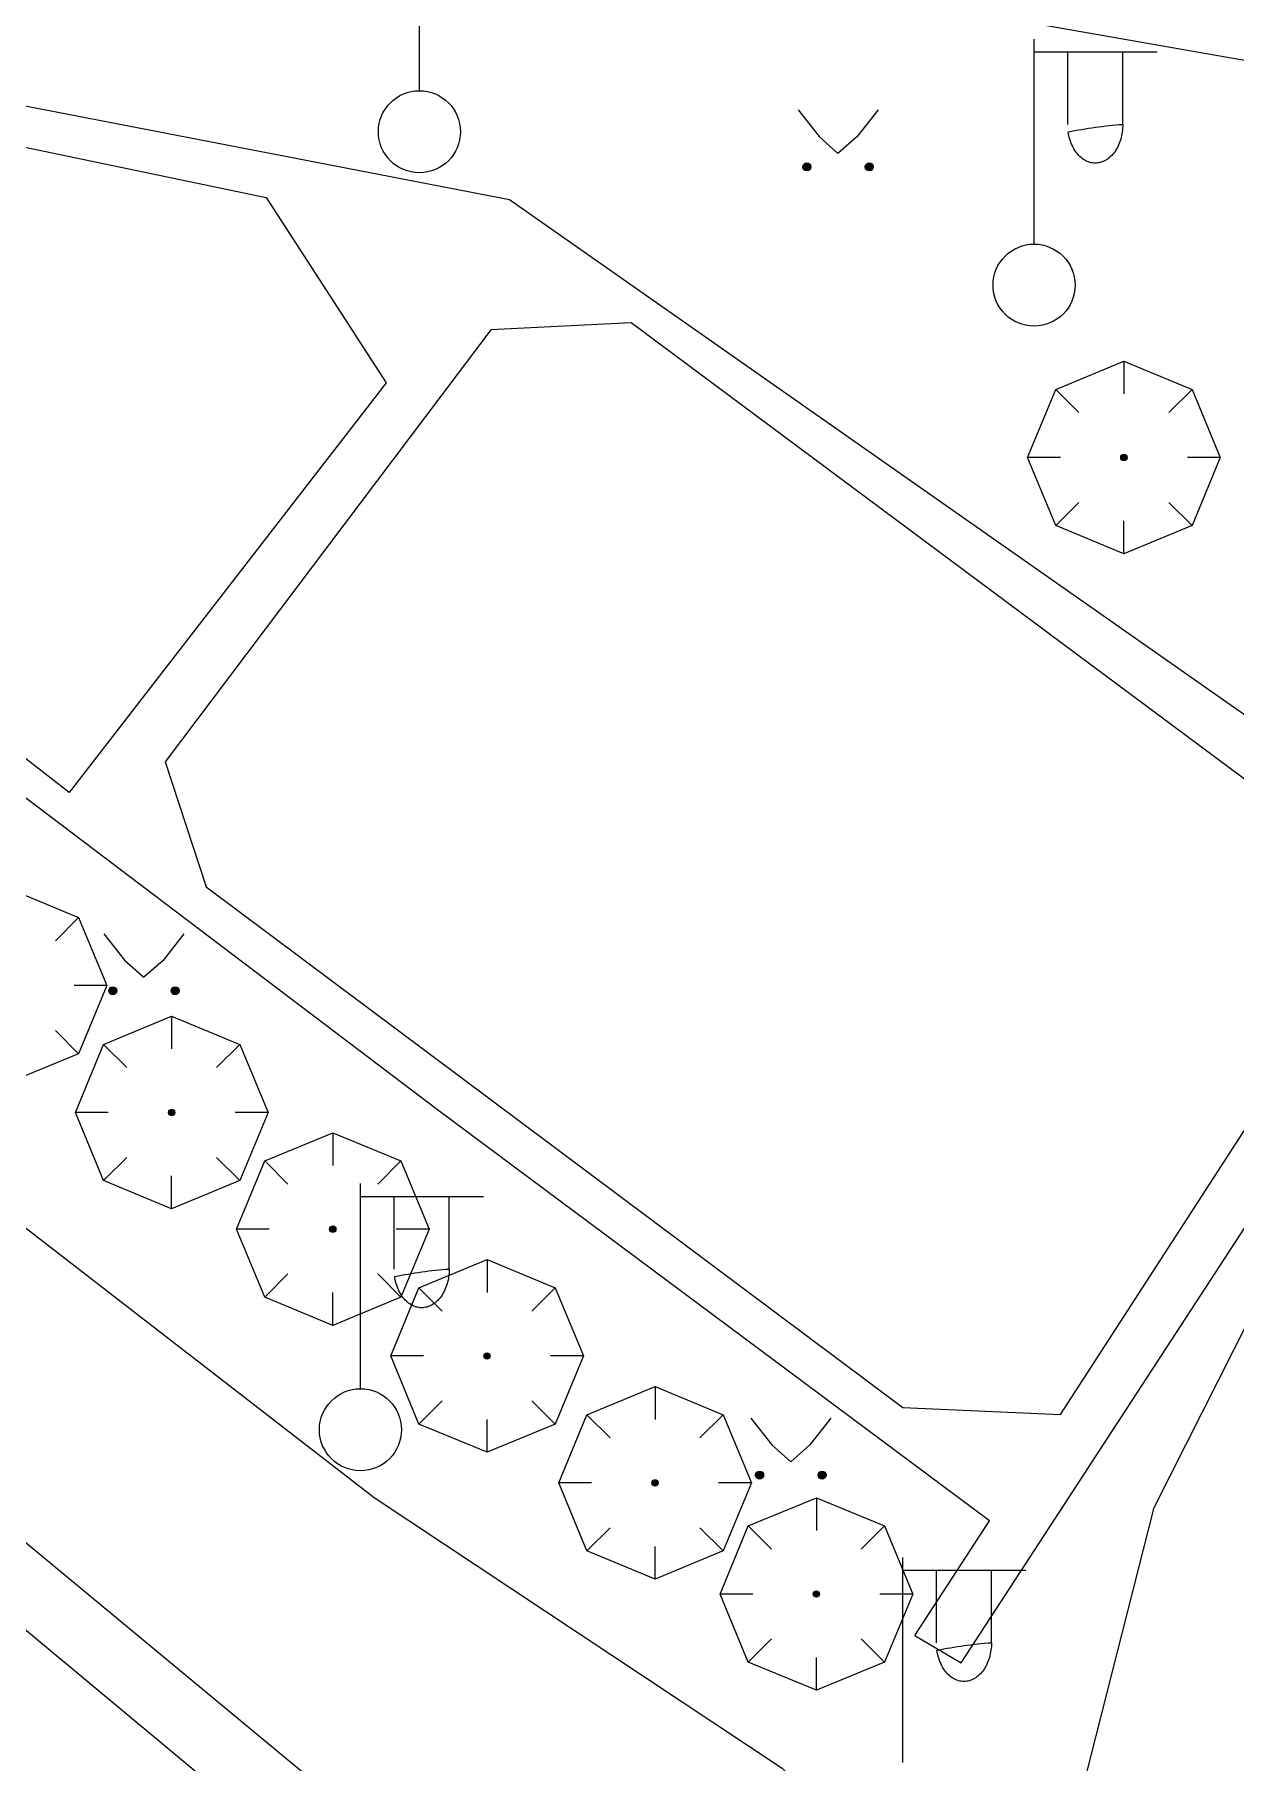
# Model space of a CAD drawing. Extents: x 1000 to 4000, y -5000 to -1000.
# Drawn here: x 1536.83 to 1566.11, y -4668.04 to -4625.92 of the extents above; entities that cross this region are included whole.
import ezdxf

# ---------------------------------------------------------------- set-up
doc = ezdxf.new("R2010")
doc.units = 0
doc.header["$MEASUREMENT"] = 0
for name, color, linetype in [('СЛОЙ_11', 7, 'CONTINUOUS'), ('СЛОЙ_24', 7, 'CONTINUOUS'), ('СЛОЙ_3', 7, 'CONTINUOUS'), ('СЛОЙ_37', 7, 'CONTINUOUS'), ('СЛОЙ_41', 7, 'CONTINUOUS'), ('СЛОЙ_7', 7, 'CONTINUOUS')]:
    doc.layers.add(name, color=color, linetype=linetype)

msp = doc.modelspace()

# ---------------------------------------------------------------- linework, layer by layer
at = {"layer": 'СЛОЙ_11', "color": 253, "linetype": 'Continuous', "lineweight": 0}
msp.add_lwpolyline([(1524.836, -4619.265), (1569.577, -4627.112)], dxfattribs=at)
at = {"layer": 'СЛОЙ_24', "color": 253, "linetype": 'Continuous', "lineweight": 0}
for p, q in [((1542.48, -4629.891), (1545.405, -4634.405)), ((1545.405, -4634.405), (1537.675, -4644.396)), ((1541.018, -4646.695), (1557.995, -4659.387)), ((1561.839, -4659.555), (1568.448, -4649.342)), ((1557.995, -4659.387), (1561.839, -4659.555))]:
    msp.add_line(p, q, dxfattribs=at)
for points in [[(1518.71, -4626.167), (1525.307, -4630.142), (1528.065, -4626.003), (1548.414, -4629.933), (1573.529, -4647.541)], [(1558.289, -4664.944), (1560.113, -4662.149), (1546.659, -4652.129), (1537.216, -4644.981), (1522.8, -4634.071), (1524.764, -4631.103), (1518.14, -4626.809)], [(1527.522, -4629.347), (1530.865, -4627.466), (1542.48, -4629.891)], [(1537.675, -4644.396), (1526.017, -4635.325), (1525.391, -4632.399), (1527.522, -4629.347)], [(1547.954, -4633.11), (1540.015, -4643.644), (1541.018, -4646.695)], [(1568.448, -4649.342), (1567.313, -4644.799), (1551.38, -4632.942), (1547.954, -4633.11)], [(1510.599, -4638.321), (1510.808, -4640.119), (1511.393, -4642.209), (1512.73, -4644.341), (1513.65, -4645.678), (1515.445, -4647.392), (1536.586, -4664.78), (1555.618, -4680.624), (1556.788, -4681.418), (1558.542, -4682.045), (1560.548, -4682.171), (1562.626, -4681.449), (1564.81, -4680.039)], [(1510.599, -4638.321), (1513.483, -4643.087), (1515.445, -4645.134), (1552.777, -4676.068), (1558.208, -4680.039), (1560.005, -4680.457), (1562.261, -4680.624), (1564.81, -4680.039)], [(1558.289, -4664.944), (1559.417, -4665.613), (1570.865, -4648.056), (1572.446, -4649.067)]]:
    msp.add_lwpolyline(points, dxfattribs=at)
at = {"layer": 'СЛОЙ_3', "color": 253, "linetype": 'Continuous', "lineweight": 0}
for p, q in [((1546.214, -4627.284), (1546.214, -4622.284)), ((1561.197, -4631.024), (1561.197, -4626.024)), ((1561.197, -4629.024), (1561.197, -4626.024)), ((1561.197, -4626.338), (1564.197, -4626.338)), ((1562.018, -4628.106), (1562.018, -4626.338)), ((1563.36, -4628.106), (1563.36, -4626.338)), ((1544.778, -4658.929), (1544.778, -4653.929)), ((1544.778, -4656.929), (1544.778, -4653.929)), ((1544.778, -4654.243), (1547.778, -4654.243)), ((1545.599, -4656.011), (1545.599, -4654.243)), ((1546.941, -4656.011), (1546.941, -4654.243)), ((1557.997, -4668.039), (1557.997, -4663.039)), ((1557.997, -4666.039), (1557.997, -4663.039)), ((1557.997, -4663.353), (1560.997, -4663.353)), ((1558.818, -4665.121), (1558.818, -4663.353)), ((1560.16, -4665.121), (1560.16, -4663.353))]:
    msp.add_line(p, q, dxfattribs=at)
for points in [[(1563.36, -4628.106, -0.035191), (1563.347, -4628.29, -0.036545), (1563.309, -4628.467, -0.03934), (1563.247, -4628.63, -0.0437), (1563.164, -4628.773, -0.049642), (1563.062, -4628.89, -0.056748), (1562.946, -4628.977, -0.0637), (1562.82, -4629.031, -0.068204), (1562.689, -4629.049, -0.068204), (1562.558, -4629.031, -0.0637), (1562.432, -4628.977, -0.056748), (1562.316, -4628.89, -0.049642), (1562.214, -4628.773, -0.0437), (1562.131, -4628.63, -0.03934), (1562.069, -4628.467, -0.036545), (1562.031, -4628.29, -0.035191)], [(1546.941, -4656.011, -0.035191), (1546.928, -4656.195, -0.036545), (1546.89, -4656.372, -0.03934), (1546.828, -4656.535, -0.0437), (1546.745, -4656.678, -0.049642), (1546.643, -4656.795, -0.056748), (1546.527, -4656.882, -0.0637), (1546.401, -4656.936, -0.068204), (1546.27, -4656.954, -0.068204), (1546.139, -4656.936, -0.0637), (1546.013, -4656.882, -0.056748), (1545.897, -4656.795, -0.049642), (1545.795, -4656.678, -0.0437), (1545.712, -4656.535, -0.03934), (1545.65, -4656.372, -0.036545), (1545.612, -4656.195, -0.035191)], [(1560.16, -4665.121, -0.035191), (1560.147, -4665.305, -0.036545), (1560.109, -4665.482, -0.03934), (1560.047, -4665.645, -0.0437), (1559.964, -4665.788, -0.049642), (1559.862, -4665.905, -0.056748), (1559.746, -4665.992, -0.0637), (1559.62, -4666.046, -0.068204), (1559.489, -4666.064, -0.068204), (1559.358, -4666.046, -0.0637), (1559.232, -4665.992, -0.056748), (1559.116, -4665.905, -0.049642), (1559.014, -4665.788, -0.0437), (1558.931, -4665.645, -0.03934), (1558.869, -4665.482, -0.036545), (1558.831, -4665.305, -0.035191)]]:
    msp.add_lwpolyline(points, format="xyb", close=True, dxfattribs=at)
for centre in [(1546.214, -4628.284), (1561.197, -4632.024), (1544.778, -4659.929)]:
    msp.add_circle(centre, 1, dxfattribs=at)
at = {"layer": 'СЛОЙ_37', "color": 253, "linetype": 'Continuous', "lineweight": 0}
msp.add_lwpolyline([(1518.14, -4626.809), (1516.617, -4631.938), (1515.196, -4635.533), (1515.071, -4637.331), (1515.405, -4638.417), (1517.494, -4640.215), (1545.113, -4661.576), (1555.057, -4668.18), (1556.687, -4669.894), (1559.194, -4670.27), (1560.824, -4670.646), (1561.576, -4670.396), (1562.328, -4668.891), (1564.125, -4661.826), (1568.01, -4654.135), (1572.446, -4649.067)], dxfattribs=at)
at = {"layer": 'СЛОЙ_41', "color": 253, "linetype": 'Continuous', "lineweight": 0}
for p, q in [((1555.446, -4627.753), (1555.956, -4628.403)), ((1557.396, -4627.753), (1556.886, -4628.403)), ((1555.956, -4628.403), (1556.416, -4628.813)), ((1556.886, -4628.403), (1556.416, -4628.813)), ((1538.525, -4647.837), (1539.035, -4648.487)), ((1540.475, -4647.837), (1539.965, -4648.487)), ((1539.035, -4648.487), (1539.495, -4648.897)), ((1539.965, -4648.487), (1539.495, -4648.897)), ((1554.295, -4659.647), (1554.805, -4660.297)), ((1556.245, -4659.647), (1555.735, -4660.297)), ((1554.805, -4660.297), (1555.265, -4660.707)), ((1555.735, -4660.297), (1555.265, -4660.707))]:
    msp.add_line(p, q, dxfattribs=at)
for centre in [(1555.66, -4629.141), (1557.181, -4629.141), (1538.739, -4649.225), (1540.26, -4649.225), (1554.509, -4661.035), (1556.03, -4661.035)]:
    msp.add_circle(centre, 0.0976, dxfattribs=at)
for points in [[(1555.564, -4629.16), (1555.562, -4629.141), (1555.564, -4629.122)], [(1555.569, -4629.178), (1555.564, -4629.122), (1555.569, -4629.104)], [(1555.564, -4629.16), (1555.564, -4629.122), (1555.569, -4629.178)], [(1555.578, -4629.195), (1555.569, -4629.104), (1555.578, -4629.087)], [(1555.569, -4629.178), (1555.569, -4629.104), (1555.578, -4629.195)], [(1555.591, -4629.21), (1555.578, -4629.087), (1555.591, -4629.072)], [(1555.578, -4629.195), (1555.578, -4629.087), (1555.591, -4629.21)], [(1555.605, -4629.222), (1555.591, -4629.072), (1555.605, -4629.06)], [(1555.591, -4629.21), (1555.591, -4629.072), (1555.605, -4629.222)], [(1555.622, -4629.231), (1555.605, -4629.06), (1555.622, -4629.051)], [(1555.605, -4629.222), (1555.605, -4629.06), (1555.622, -4629.231)], [(1555.641, -4629.237), (1555.622, -4629.051), (1555.641, -4629.045)], [(1555.622, -4629.231), (1555.622, -4629.051), (1555.641, -4629.237)], [(1555.66, -4629.239), (1555.641, -4629.045), (1555.66, -4629.043)], [(1555.641, -4629.237), (1555.641, -4629.045), (1555.66, -4629.239)], [(1557.085, -4629.16), (1557.083, -4629.141), (1557.085, -4629.122)], [(1557.09, -4629.178), (1557.085, -4629.122), (1557.09, -4629.104)], [(1557.085, -4629.16), (1557.085, -4629.122), (1557.09, -4629.178)], [(1557.099, -4629.195), (1557.09, -4629.104), (1557.099, -4629.087)], [(1557.09, -4629.178), (1557.09, -4629.104), (1557.099, -4629.195)], [(1557.112, -4629.21), (1557.099, -4629.087), (1557.112, -4629.072)], [(1557.099, -4629.195), (1557.099, -4629.087), (1557.112, -4629.21)], [(1557.126, -4629.222), (1557.112, -4629.072), (1557.126, -4629.06)], [(1557.112, -4629.21), (1557.112, -4629.072), (1557.126, -4629.222)], [(1557.143, -4629.231), (1557.126, -4629.06), (1557.143, -4629.051)], [(1557.126, -4629.222), (1557.126, -4629.06), (1557.143, -4629.231)], [(1557.162, -4629.237), (1557.143, -4629.051), (1557.162, -4629.045)], [(1557.143, -4629.231), (1557.143, -4629.051), (1557.162, -4629.237)], [(1557.181, -4629.239), (1557.162, -4629.045), (1557.181, -4629.043)], [(1557.162, -4629.237), (1557.162, -4629.045), (1557.181, -4629.239)], [(1538.648, -4649.262), (1538.643, -4649.206), (1538.648, -4649.188)], [(1538.657, -4649.279), (1538.648, -4649.188), (1538.657, -4649.171)], [(1538.648, -4649.262), (1538.648, -4649.188), (1538.657, -4649.279)], [(1538.67, -4649.294), (1538.657, -4649.171), (1538.67, -4649.156)], [(1538.657, -4649.279), (1538.657, -4649.171), (1538.67, -4649.294)], [(1538.684, -4649.306), (1538.67, -4649.156), (1538.684, -4649.144)], [(1538.67, -4649.294), (1538.67, -4649.156), (1538.684, -4649.306)], [(1538.701, -4649.315), (1538.684, -4649.144), (1538.701, -4649.135)], [(1538.684, -4649.306), (1538.684, -4649.144), (1538.701, -4649.315)], [(1538.72, -4649.321), (1538.701, -4649.135), (1538.72, -4649.129)], [(1538.701, -4649.315), (1538.701, -4649.135), (1538.72, -4649.321)], [(1538.739, -4649.323), (1538.72, -4649.129), (1538.739, -4649.127)], [(1538.72, -4649.321), (1538.72, -4649.129), (1538.739, -4649.323)], [(1540.169, -4649.262), (1540.164, -4649.206), (1540.169, -4649.188)], [(1540.178, -4649.279), (1540.169, -4649.188), (1540.178, -4649.171)], [(1540.169, -4649.262), (1540.169, -4649.188), (1540.178, -4649.279)], [(1540.191, -4649.294), (1540.178, -4649.171), (1540.191, -4649.156)], [(1540.178, -4649.279), (1540.178, -4649.171), (1540.191, -4649.294)], [(1540.205, -4649.306), (1540.191, -4649.156), (1540.205, -4649.144)], [(1540.191, -4649.294), (1540.191, -4649.156), (1540.205, -4649.306)], [(1540.222, -4649.315), (1540.205, -4649.144), (1540.222, -4649.135)], [(1540.205, -4649.306), (1540.205, -4649.144), (1540.222, -4649.315)], [(1540.241, -4649.321), (1540.222, -4649.135), (1540.241, -4649.129)], [(1540.222, -4649.315), (1540.222, -4649.135), (1540.241, -4649.321)], [(1540.26, -4649.323), (1540.241, -4649.129), (1540.26, -4649.127)], [(1540.241, -4649.321), (1540.241, -4649.129), (1540.26, -4649.323)], [(1538.643, -4649.244), (1538.641, -4649.225), (1538.643, -4649.206)], [(1538.643, -4649.244), (1538.643, -4649.206), (1538.648, -4649.262)], [(1540.164, -4649.244), (1540.162, -4649.225), (1540.164, -4649.206)], [(1540.164, -4649.244), (1540.164, -4649.206), (1540.169, -4649.262)], [(1554.427, -4661.089), (1554.418, -4660.998), (1554.427, -4660.981)], [(1554.44, -4661.104), (1554.427, -4660.981), (1554.44, -4660.966)], [(1554.427, -4661.089), (1554.427, -4660.981), (1554.44, -4661.104)], [(1554.454, -4661.116), (1554.44, -4660.966), (1554.454, -4660.954)], [(1554.44, -4661.104), (1554.44, -4660.966), (1554.454, -4661.116)], [(1554.471, -4661.125), (1554.454, -4660.954), (1554.471, -4660.945)], [(1554.454, -4661.116), (1554.454, -4660.954), (1554.471, -4661.125)], [(1554.49, -4661.131), (1554.471, -4660.945), (1554.49, -4660.939)], [(1554.471, -4661.125), (1554.471, -4660.945), (1554.49, -4661.131)], [(1554.509, -4661.133), (1554.49, -4660.939), (1554.509, -4660.937)], [(1554.49, -4661.131), (1554.49, -4660.939), (1554.509, -4661.133)], [(1555.948, -4661.089), (1555.939, -4660.998), (1555.948, -4660.981)], [(1555.961, -4661.104), (1555.948, -4660.981), (1555.961, -4660.966)], [(1555.948, -4661.089), (1555.948, -4660.981), (1555.961, -4661.104)], [(1555.975, -4661.116), (1555.961, -4660.966), (1555.975, -4660.954)], [(1555.961, -4661.104), (1555.961, -4660.966), (1555.975, -4661.116)], [(1555.992, -4661.125), (1555.975, -4660.954), (1555.992, -4660.945)], [(1555.975, -4661.116), (1555.975, -4660.954), (1555.992, -4661.125)], [(1556.011, -4661.131), (1555.992, -4660.945), (1556.011, -4660.939)], [(1555.992, -4661.125), (1555.992, -4660.945), (1556.011, -4661.131)], [(1556.03, -4661.133), (1556.011, -4660.939), (1556.03, -4660.937)], [(1556.011, -4661.131), (1556.011, -4660.939), (1556.03, -4661.133)], [(1554.413, -4661.054), (1554.411, -4661.035), (1554.413, -4661.016)], [(1554.418, -4661.072), (1554.413, -4661.016), (1554.418, -4660.998)], [(1554.413, -4661.054), (1554.413, -4661.016), (1554.418, -4661.072)], [(1554.418, -4661.072), (1554.418, -4660.998), (1554.427, -4661.089)], [(1555.934, -4661.054), (1555.932, -4661.035), (1555.934, -4661.016)], [(1555.939, -4661.072), (1555.934, -4661.016), (1555.939, -4660.998)], [(1555.934, -4661.054), (1555.934, -4661.016), (1555.939, -4661.072)], [(1555.939, -4661.072), (1555.939, -4660.998), (1555.948, -4661.089)]]:
    msp.add_solid(points, dxfattribs=at)
at = {"layer": 'СЛОЙ_41', "color": 253, "linetype": 'Continuous', "lineweight": 0, "extrusion": (0, 0, -1)}
for points in [[(-1555.66, -4629.239), (-1555.66, -4629.043), (-1555.679, -4629.237)], [(-1555.679, -4629.237), (-1555.66, -4629.043), (-1555.679, -4629.045)], [(-1555.679, -4629.237), (-1555.679, -4629.045), (-1555.697, -4629.231)], [(-1555.697, -4629.231), (-1555.679, -4629.045), (-1555.697, -4629.051)], [(-1555.697, -4629.231), (-1555.697, -4629.051), (-1555.714, -4629.222)], [(-1555.714, -4629.222), (-1555.697, -4629.051), (-1555.714, -4629.06)], [(-1555.714, -4629.222), (-1555.714, -4629.06), (-1555.729, -4629.21)], [(-1555.729, -4629.21), (-1555.714, -4629.06), (-1555.729, -4629.072)], [(-1555.729, -4629.21), (-1555.729, -4629.072), (-1555.741, -4629.195)], [(-1555.741, -4629.195), (-1555.729, -4629.072), (-1555.741, -4629.087)], [(-1555.741, -4629.195), (-1555.741, -4629.087), (-1555.75, -4629.178)], [(-1555.75, -4629.178), (-1555.741, -4629.087), (-1555.75, -4629.104)], [(-1555.75, -4629.178), (-1555.75, -4629.104), (-1555.755, -4629.16)], [(-1555.755, -4629.16), (-1555.75, -4629.104), (-1555.755, -4629.122)], [(-1555.755, -4629.16), (-1555.755, -4629.122), (-1555.757, -4629.141)], [(-1557.181, -4629.239), (-1557.181, -4629.043), (-1557.2, -4629.237)], [(-1557.2, -4629.237), (-1557.181, -4629.043), (-1557.2, -4629.045)], [(-1557.2, -4629.237), (-1557.2, -4629.045), (-1557.218, -4629.231)], [(-1557.218, -4629.231), (-1557.2, -4629.045), (-1557.218, -4629.051)], [(-1557.218, -4629.231), (-1557.218, -4629.051), (-1557.235, -4629.222)], [(-1557.235, -4629.222), (-1557.218, -4629.051), (-1557.235, -4629.06)], [(-1557.235, -4629.222), (-1557.235, -4629.06), (-1557.25, -4629.21)], [(-1557.25, -4629.21), (-1557.235, -4629.06), (-1557.25, -4629.072)], [(-1557.25, -4629.21), (-1557.25, -4629.072), (-1557.262, -4629.195)], [(-1557.262, -4629.195), (-1557.25, -4629.072), (-1557.262, -4629.087)], [(-1557.262, -4629.195), (-1557.262, -4629.087), (-1557.271, -4629.178)], [(-1557.271, -4629.178), (-1557.262, -4629.087), (-1557.271, -4629.104)], [(-1557.271, -4629.178), (-1557.271, -4629.104), (-1557.276, -4629.16)], [(-1557.276, -4629.16), (-1557.271, -4629.104), (-1557.276, -4629.122)], [(-1557.276, -4629.16), (-1557.276, -4629.122), (-1557.278, -4629.141)], [(-1538.739, -4649.323), (-1538.739, -4649.127), (-1538.758, -4649.321)], [(-1538.758, -4649.321), (-1538.739, -4649.127), (-1538.758, -4649.129)], [(-1538.758, -4649.321), (-1538.758, -4649.129), (-1538.776, -4649.315)], [(-1538.776, -4649.315), (-1538.758, -4649.129), (-1538.776, -4649.135)], [(-1538.776, -4649.315), (-1538.776, -4649.135), (-1538.793, -4649.306)], [(-1538.793, -4649.306), (-1538.776, -4649.135), (-1538.793, -4649.144)], [(-1538.793, -4649.306), (-1538.793, -4649.144), (-1538.808, -4649.294)], [(-1538.808, -4649.294), (-1538.793, -4649.144), (-1538.808, -4649.156)], [(-1538.808, -4649.294), (-1538.808, -4649.156), (-1538.82, -4649.279)], [(-1538.82, -4649.279), (-1538.808, -4649.156), (-1538.82, -4649.171)], [(-1538.82, -4649.279), (-1538.82, -4649.171), (-1538.829, -4649.262)], [(-1538.829, -4649.262), (-1538.82, -4649.171), (-1538.829, -4649.188)], [(-1538.829, -4649.262), (-1538.829, -4649.188), (-1538.834, -4649.244)], [(-1538.834, -4649.244), (-1538.829, -4649.188), (-1538.834, -4649.206)], [(-1540.26, -4649.323), (-1540.26, -4649.127), (-1540.279, -4649.321)], [(-1540.279, -4649.321), (-1540.26, -4649.127), (-1540.279, -4649.129)], [(-1540.279, -4649.321), (-1540.279, -4649.129), (-1540.297, -4649.315)], [(-1540.297, -4649.315), (-1540.279, -4649.129), (-1540.297, -4649.135)], [(-1540.297, -4649.315), (-1540.297, -4649.135), (-1540.314, -4649.306)], [(-1540.314, -4649.306), (-1540.297, -4649.135), (-1540.314, -4649.144)], [(-1540.314, -4649.306), (-1540.314, -4649.144), (-1540.329, -4649.294)], [(-1540.329, -4649.294), (-1540.314, -4649.144), (-1540.329, -4649.156)], [(-1540.329, -4649.294), (-1540.329, -4649.156), (-1540.341, -4649.279)], [(-1540.341, -4649.279), (-1540.329, -4649.156), (-1540.341, -4649.171)], [(-1540.341, -4649.279), (-1540.341, -4649.171), (-1540.35, -4649.262)], [(-1540.35, -4649.262), (-1540.341, -4649.171), (-1540.35, -4649.188)], [(-1540.35, -4649.262), (-1540.35, -4649.188), (-1540.355, -4649.244)], [(-1540.355, -4649.244), (-1540.35, -4649.188), (-1540.355, -4649.206)], [(-1538.834, -4649.244), (-1538.834, -4649.206), (-1538.836, -4649.225)], [(-1540.355, -4649.244), (-1540.355, -4649.206), (-1540.357, -4649.225)], [(-1554.509, -4661.133), (-1554.509, -4660.937), (-1554.528, -4661.131)], [(-1554.528, -4661.131), (-1554.509, -4660.937), (-1554.528, -4660.939)], [(-1554.528, -4661.131), (-1554.528, -4660.939), (-1554.546, -4661.125)], [(-1554.546, -4661.125), (-1554.528, -4660.939), (-1554.546, -4660.945)], [(-1554.546, -4661.125), (-1554.546, -4660.945), (-1554.563, -4661.116)], [(-1554.563, -4661.116), (-1554.546, -4660.945), (-1554.563, -4660.954)], [(-1554.563, -4661.116), (-1554.563, -4660.954), (-1554.578, -4661.104)], [(-1554.578, -4661.104), (-1554.563, -4660.954), (-1554.578, -4660.966)], [(-1554.578, -4661.104), (-1554.578, -4660.966), (-1554.59, -4661.089)], [(-1554.59, -4661.089), (-1554.578, -4660.966), (-1554.59, -4660.981)], [(-1554.59, -4661.089), (-1554.59, -4660.981), (-1554.599, -4661.072)], [(-1554.599, -4661.072), (-1554.59, -4660.981), (-1554.599, -4660.998)], [(-1556.03, -4661.133), (-1556.03, -4660.937), (-1556.049, -4661.131)], [(-1556.049, -4661.131), (-1556.03, -4660.937), (-1556.049, -4660.939)], [(-1556.049, -4661.131), (-1556.049, -4660.939), (-1556.067, -4661.125)], [(-1556.067, -4661.125), (-1556.049, -4660.939), (-1556.067, -4660.945)], [(-1556.067, -4661.125), (-1556.067, -4660.945), (-1556.084, -4661.116)], [(-1556.084, -4661.116), (-1556.067, -4660.945), (-1556.084, -4660.954)], [(-1556.084, -4661.116), (-1556.084, -4660.954), (-1556.099, -4661.104)], [(-1556.099, -4661.104), (-1556.084, -4660.954), (-1556.099, -4660.966)], [(-1556.099, -4661.104), (-1556.099, -4660.966), (-1556.111, -4661.089)], [(-1556.111, -4661.089), (-1556.099, -4660.966), (-1556.111, -4660.981)], [(-1556.111, -4661.089), (-1556.111, -4660.981), (-1556.12, -4661.072)], [(-1556.12, -4661.072), (-1556.111, -4660.981), (-1556.12, -4660.998)], [(-1554.599, -4661.072), (-1554.599, -4660.998), (-1554.604, -4661.054)], [(-1554.604, -4661.054), (-1554.599, -4660.998), (-1554.604, -4661.016)], [(-1554.604, -4661.054), (-1554.604, -4661.016), (-1554.606, -4661.035)], [(-1556.12, -4661.072), (-1556.12, -4660.998), (-1556.125, -4661.054)], [(-1556.125, -4661.054), (-1556.12, -4660.998), (-1556.125, -4661.016)], [(-1556.125, -4661.054), (-1556.125, -4661.016), (-1556.127, -4661.035)]]:
    msp.add_solid(points, dxfattribs=at)
at = {"layer": 'СЛОЙ_7', "color": 253, "linetype": 'Continuous', "lineweight": 0}
for p, q in [((1561.727, -4634.565), (1563.387, -4633.877)), ((1563.387, -4633.877), (1565.048, -4634.565)), ((1563.387, -4633.877), (1563.387, -4634.677)), ((1561.04, -4636.226), (1561.727, -4634.565)), ((1562.293, -4635.131), (1561.727, -4634.565)), ((1565.048, -4634.565), (1564.483, -4635.131)), ((1565.048, -4634.565), (1565.736, -4636.226)), ((1561.727, -4637.886), (1561.04, -4636.226)), ((1561.84, -4636.226), (1561.04, -4636.226)), ((1565.736, -4636.226), (1564.936, -4636.226)), ((1565.736, -4636.226), (1565.048, -4637.886)), ((1561.727, -4637.886), (1562.293, -4637.32)), ((1565.048, -4637.886), (1564.483, -4637.32)), ((1563.387, -4638.573), (1563.387, -4637.773)), ((1563.387, -4638.573), (1561.727, -4637.886)), ((1565.048, -4637.886), (1563.387, -4638.573)), ((1536.248, -4646.752), (1537.909, -4647.44)), ((1537.909, -4647.44), (1537.343, -4648.006)), ((1537.909, -4647.44), (1538.597, -4649.101)), ((1538.597, -4649.101), (1537.797, -4649.101)), ((1538.597, -4649.101), (1537.909, -4650.761)), ((1538.516, -4650.533), (1540.176, -4649.845)), ((1540.176, -4649.845), (1541.837, -4650.533)), ((1540.176, -4649.845), (1540.176, -4650.645)), ((1537.909, -4650.761), (1537.343, -4650.195)), ((1537.909, -4650.761), (1536.248, -4651.448)), ((1537.829, -4652.194), (1538.516, -4650.533)), ((1539.082, -4651.099), (1538.516, -4650.533)), ((1541.837, -4650.533), (1541.271, -4651.099)), ((1541.837, -4650.533), (1542.525, -4652.194)), ((1538.516, -4653.854), (1537.829, -4652.194)), ((1538.629, -4652.194), (1537.829, -4652.194)), ((1542.525, -4652.194), (1541.725, -4652.194)), ((1542.525, -4652.194), (1541.837, -4653.854)), ((1542.444, -4653.376), (1544.104, -4652.688)), ((1544.104, -4652.688), (1545.764, -4653.376)), ((1544.104, -4652.688), (1544.104, -4653.488)), ((1538.516, -4653.854), (1539.082, -4653.289)), ((1541.837, -4653.854), (1541.271, -4653.289)), ((1541.756, -4655.037), (1542.444, -4653.376)), ((1543.009, -4653.942), (1542.444, -4653.376)), ((1545.764, -4653.376), (1545.199, -4653.942)), ((1545.764, -4653.376), (1546.452, -4655.037)), ((1540.176, -4654.541), (1540.176, -4653.741)), ((1540.176, -4654.541), (1538.516, -4653.854)), ((1541.837, -4653.854), (1540.176, -4654.541)), ((1542.444, -4656.697), (1541.756, -4655.037)), ((1542.556, -4655.037), (1541.756, -4655.037)), ((1546.452, -4655.037), (1545.652, -4655.037)), ((1546.452, -4655.037), (1545.764, -4656.697)), ((1546.204, -4656.469), (1547.864, -4655.781)), ((1547.864, -4655.781), (1549.525, -4656.469)), ((1547.864, -4655.781), (1547.864, -4656.581)), ((1542.444, -4656.697), (1543.009, -4656.131)), ((1545.764, -4656.697), (1545.199, -4656.131)), ((1544.104, -4657.384), (1542.444, -4656.697)), ((1544.104, -4657.384), (1544.104, -4656.584)), ((1545.764, -4656.697), (1544.104, -4657.384)), ((1545.517, -4658.13), (1546.204, -4656.469)), ((1546.77, -4657.035), (1546.204, -4656.469)), ((1549.525, -4656.469), (1548.959, -4657.035)), ((1549.525, -4656.469), (1550.213, -4658.13)), ((1546.204, -4659.79), (1545.517, -4658.13)), ((1546.317, -4658.13), (1545.517, -4658.13)), ((1550.213, -4658.13), (1549.413, -4658.13)), ((1550.213, -4658.13), (1549.525, -4659.79)), ((1550.299, -4659.563), (1551.959, -4658.875)), ((1551.959, -4658.875), (1553.62, -4659.563)), ((1551.959, -4658.875), (1551.959, -4659.675)), ((1546.204, -4659.79), (1546.77, -4659.224)), ((1549.525, -4659.79), (1548.959, -4659.224)), ((1547.864, -4660.477), (1547.864, -4659.677)), ((1549.612, -4661.223), (1550.299, -4659.563)), ((1550.864, -4660.128), (1550.299, -4659.563)), ((1553.62, -4659.563), (1553.054, -4660.128)), ((1553.62, -4659.563), (1554.308, -4661.223)), ((1547.864, -4660.477), (1546.204, -4659.79)), ((1549.525, -4659.79), (1547.864, -4660.477)), ((1550.299, -4662.883), (1549.612, -4661.223)), ((1550.412, -4661.223), (1549.612, -4661.223)), ((1554.308, -4661.223), (1553.508, -4661.223)), ((1554.308, -4661.223), (1553.62, -4662.883)), ((1554.232, -4662.273), (1555.892, -4661.585)), ((1555.892, -4661.585), (1557.553, -4662.273)), ((1555.892, -4661.585), (1555.892, -4662.385)), ((1550.299, -4662.883), (1550.864, -4662.318)), ((1553.62, -4662.883), (1553.054, -4662.318)), ((1553.545, -4663.934), (1554.232, -4662.273)), ((1554.797, -4662.839), (1554.232, -4662.273)), ((1557.553, -4662.273), (1556.987, -4662.839)), ((1557.553, -4662.273), (1558.241, -4663.934)), ((1551.959, -4663.571), (1550.299, -4662.883)), ((1551.959, -4663.571), (1551.959, -4662.771)), ((1553.62, -4662.883), (1551.959, -4663.571)), ((1554.232, -4665.594), (1553.545, -4663.934)), ((1554.345, -4663.934), (1553.545, -4663.934)), ((1558.241, -4663.934), (1557.441, -4663.934)), ((1558.241, -4663.934), (1557.553, -4665.594)), ((1554.232, -4665.594), (1554.797, -4665.029)), ((1557.553, -4665.594), (1556.987, -4665.029)), ((1555.892, -4666.281), (1554.232, -4665.594)), ((1555.892, -4666.281), (1555.892, -4665.481)), ((1557.553, -4665.594), (1555.892, -4666.281))]:
    msp.add_line(p, q, dxfattribs=at)
for centre in [(1563.387, -4636.226), (1540.176, -4652.194), (1544.104, -4655.037), (1547.864, -4658.13), (1551.959, -4661.223), (1555.892, -4663.934)]:
    msp.add_circle(centre, 0.0769, dxfattribs=at)
for points in [[(1563.312, -4636.241), (1563.311, -4636.226), (1563.312, -4636.211)], [(1563.316, -4636.255), (1563.312, -4636.211), (1563.316, -4636.196)], [(1563.312, -4636.241), (1563.312, -4636.211), (1563.316, -4636.255)], [(1563.324, -4636.269), (1563.316, -4636.196), (1563.324, -4636.183)], [(1563.316, -4636.255), (1563.316, -4636.196), (1563.324, -4636.269)], [(1563.333, -4636.28), (1563.324, -4636.183), (1563.333, -4636.172)], [(1563.324, -4636.269), (1563.324, -4636.183), (1563.333, -4636.28)], [(1563.345, -4636.29), (1563.333, -4636.172), (1563.345, -4636.162)], [(1563.333, -4636.28), (1563.333, -4636.172), (1563.345, -4636.29)], [(1563.358, -4636.297), (1563.345, -4636.162), (1563.358, -4636.155)], [(1563.345, -4636.29), (1563.345, -4636.162), (1563.358, -4636.297)], [(1563.372, -4636.301), (1563.358, -4636.155), (1563.372, -4636.15)], [(1563.358, -4636.297), (1563.358, -4636.155), (1563.372, -4636.301)], [(1563.387, -4636.303), (1563.372, -4636.15), (1563.387, -4636.149)], [(1563.372, -4636.301), (1563.372, -4636.15), (1563.387, -4636.303)], [(1540.133, -4652.258), (1540.122, -4652.14), (1540.133, -4652.13)], [(1540.146, -4652.265), (1540.133, -4652.13), (1540.146, -4652.123)], [(1540.133, -4652.258), (1540.133, -4652.13), (1540.146, -4652.265)], [(1540.161, -4652.27), (1540.146, -4652.123), (1540.161, -4652.119)], [(1540.146, -4652.265), (1540.146, -4652.123), (1540.161, -4652.27)], [(1540.176, -4652.271), (1540.161, -4652.119), (1540.176, -4652.117)], [(1540.161, -4652.27), (1540.161, -4652.119), (1540.176, -4652.271)], [(1540.1, -4652.209), (1540.099, -4652.194), (1540.1, -4652.179)], [(1540.105, -4652.224), (1540.1, -4652.179), (1540.105, -4652.165)], [(1540.1, -4652.209), (1540.1, -4652.179), (1540.105, -4652.224)], [(1540.112, -4652.237), (1540.105, -4652.165), (1540.112, -4652.152)], [(1540.105, -4652.224), (1540.105, -4652.165), (1540.112, -4652.237)], [(1540.122, -4652.249), (1540.112, -4652.152), (1540.122, -4652.14)], [(1540.112, -4652.237), (1540.112, -4652.152), (1540.122, -4652.249)], [(1540.122, -4652.249), (1540.122, -4652.14), (1540.133, -4652.258)], [(1544.028, -4655.052), (1544.027, -4655.037), (1544.028, -4655.022)], [(1544.032, -4655.066), (1544.028, -4655.022), (1544.032, -4655.007)], [(1544.028, -4655.052), (1544.028, -4655.022), (1544.032, -4655.066)], [(1544.04, -4655.079), (1544.032, -4655.007), (1544.04, -4654.994)], [(1544.032, -4655.066), (1544.032, -4655.007), (1544.04, -4655.079)], [(1544.049, -4655.091), (1544.04, -4654.994), (1544.049, -4654.982)], [(1544.04, -4655.079), (1544.04, -4654.994), (1544.049, -4655.091)], [(1544.061, -4655.101), (1544.049, -4654.982), (1544.061, -4654.973)], [(1544.049, -4655.091), (1544.049, -4654.982), (1544.061, -4655.101)], [(1544.074, -4655.108), (1544.061, -4654.973), (1544.074, -4654.966)], [(1544.061, -4655.101), (1544.061, -4654.973), (1544.074, -4655.108)], [(1544.089, -4655.112), (1544.074, -4654.966), (1544.089, -4654.961)], [(1544.074, -4655.108), (1544.074, -4654.966), (1544.089, -4655.112)], [(1544.104, -4655.114), (1544.089, -4654.961), (1544.104, -4654.96)], [(1544.089, -4655.112), (1544.089, -4654.961), (1544.104, -4655.114)], [(1547.789, -4658.145), (1547.787, -4658.13), (1547.789, -4658.115)], [(1547.793, -4658.16), (1547.789, -4658.115), (1547.793, -4658.101)], [(1547.789, -4658.145), (1547.789, -4658.115), (1547.793, -4658.16)], [(1547.8, -4658.173), (1547.793, -4658.101), (1547.8, -4658.087)], [(1547.793, -4658.16), (1547.793, -4658.101), (1547.8, -4658.173)], [(1547.81, -4658.184), (1547.8, -4658.087), (1547.81, -4658.076)], [(1547.8, -4658.173), (1547.8, -4658.087), (1547.81, -4658.184)], [(1547.821, -4658.194), (1547.81, -4658.076), (1547.821, -4658.066)], [(1547.81, -4658.184), (1547.81, -4658.076), (1547.821, -4658.194)], [(1547.835, -4658.201), (1547.821, -4658.066), (1547.835, -4658.059)], [(1547.821, -4658.194), (1547.821, -4658.066), (1547.835, -4658.201)], [(1547.849, -4658.206), (1547.835, -4658.059), (1547.849, -4658.055)], [(1547.835, -4658.201), (1547.835, -4658.059), (1547.849, -4658.206)], [(1547.864, -4658.207), (1547.849, -4658.055), (1547.864, -4658.053)], [(1547.849, -4658.206), (1547.849, -4658.055), (1547.864, -4658.207)], [(1551.883, -4661.238), (1551.882, -4661.223), (1551.883, -4661.208)], [(1551.888, -4661.253), (1551.883, -4661.208), (1551.888, -4661.194)], [(1551.883, -4661.238), (1551.883, -4661.208), (1551.888, -4661.253)], [(1551.895, -4661.266), (1551.888, -4661.194), (1551.895, -4661.181)], [(1551.888, -4661.253), (1551.888, -4661.194), (1551.895, -4661.266)], [(1551.904, -4661.278), (1551.895, -4661.181), (1551.904, -4661.169)], [(1551.895, -4661.266), (1551.895, -4661.181), (1551.904, -4661.278)], [(1551.916, -4661.287), (1551.904, -4661.169), (1551.916, -4661.159)], [(1551.904, -4661.278), (1551.904, -4661.169), (1551.916, -4661.287)], [(1551.929, -4661.294), (1551.916, -4661.159), (1551.929, -4661.152)], [(1551.916, -4661.287), (1551.916, -4661.159), (1551.929, -4661.294)], [(1551.944, -4661.299), (1551.929, -4661.152), (1551.944, -4661.148)], [(1551.929, -4661.294), (1551.929, -4661.152), (1551.944, -4661.299)], [(1551.959, -4661.3), (1551.944, -4661.148), (1551.959, -4661.146)], [(1551.944, -4661.299), (1551.944, -4661.148), (1551.959, -4661.3)], [(1555.817, -4663.949), (1555.815, -4663.934), (1555.817, -4663.919)], [(1555.821, -4663.964), (1555.817, -4663.919), (1555.821, -4663.905)], [(1555.817, -4663.949), (1555.817, -4663.919), (1555.821, -4663.964)], [(1555.828, -4663.977), (1555.821, -4663.905), (1555.828, -4663.891)], [(1555.821, -4663.964), (1555.821, -4663.905), (1555.828, -4663.977)], [(1555.838, -4663.989), (1555.828, -4663.891), (1555.838, -4663.88)], [(1555.828, -4663.977), (1555.828, -4663.891), (1555.838, -4663.989)], [(1555.849, -4663.998), (1555.838, -4663.88), (1555.849, -4663.87)], [(1555.838, -4663.989), (1555.838, -4663.88), (1555.849, -4663.998)], [(1555.863, -4664.005), (1555.849, -4663.87), (1555.863, -4663.863)], [(1555.849, -4663.998), (1555.849, -4663.87), (1555.863, -4664.005)], [(1555.877, -4664.01), (1555.863, -4663.863), (1555.877, -4663.859)], [(1555.863, -4664.005), (1555.863, -4663.863), (1555.877, -4664.01)], [(1555.892, -4664.011), (1555.877, -4663.859), (1555.892, -4663.857)], [(1555.877, -4664.01), (1555.877, -4663.859), (1555.892, -4664.011)]]:
    msp.add_solid(points, dxfattribs=at)
at = {"layer": 'СЛОЙ_7', "color": 253, "linetype": 'Continuous', "lineweight": 0, "extrusion": (0, 0, -1)}
for points in [[(-1563.387, -4636.303), (-1563.387, -4636.149), (-1563.402, -4636.301)], [(-1563.402, -4636.301), (-1563.387, -4636.149), (-1563.402, -4636.15)], [(-1563.402, -4636.301), (-1563.402, -4636.15), (-1563.417, -4636.297)], [(-1563.417, -4636.297), (-1563.402, -4636.15), (-1563.417, -4636.155)], [(-1563.417, -4636.297), (-1563.417, -4636.155), (-1563.43, -4636.29)], [(-1563.43, -4636.29), (-1563.417, -4636.155), (-1563.43, -4636.162)], [(-1563.43, -4636.29), (-1563.43, -4636.162), (-1563.442, -4636.28)], [(-1563.442, -4636.28), (-1563.43, -4636.162), (-1563.442, -4636.172)], [(-1563.442, -4636.28), (-1563.442, -4636.172), (-1563.451, -4636.269)], [(-1563.451, -4636.269), (-1563.442, -4636.172), (-1563.451, -4636.183)], [(-1563.451, -4636.269), (-1563.451, -4636.183), (-1563.459, -4636.255)], [(-1563.459, -4636.255), (-1563.451, -4636.183), (-1563.459, -4636.196)], [(-1563.459, -4636.255), (-1563.459, -4636.196), (-1563.463, -4636.241)], [(-1563.463, -4636.241), (-1563.459, -4636.196), (-1563.463, -4636.211)], [(-1563.463, -4636.241), (-1563.463, -4636.211), (-1563.464, -4636.226)], [(-1540.176, -4652.271), (-1540.176, -4652.117), (-1540.191, -4652.27)], [(-1540.191, -4652.27), (-1540.176, -4652.117), (-1540.191, -4652.119)], [(-1540.191, -4652.27), (-1540.191, -4652.119), (-1540.205, -4652.265)], [(-1540.205, -4652.265), (-1540.191, -4652.119), (-1540.205, -4652.123)], [(-1540.205, -4652.265), (-1540.205, -4652.123), (-1540.219, -4652.258)], [(-1540.219, -4652.258), (-1540.205, -4652.123), (-1540.219, -4652.13)], [(-1540.219, -4652.258), (-1540.219, -4652.13), (-1540.23, -4652.249)], [(-1540.23, -4652.249), (-1540.219, -4652.13), (-1540.23, -4652.14)], [(-1540.23, -4652.249), (-1540.23, -4652.14), (-1540.24, -4652.237)], [(-1540.24, -4652.237), (-1540.23, -4652.14), (-1540.24, -4652.152)], [(-1540.24, -4652.237), (-1540.24, -4652.152), (-1540.247, -4652.224)], [(-1540.247, -4652.224), (-1540.24, -4652.152), (-1540.247, -4652.165)], [(-1540.247, -4652.224), (-1540.247, -4652.165), (-1540.251, -4652.209)], [(-1540.251, -4652.209), (-1540.247, -4652.165), (-1540.251, -4652.179)], [(-1540.251, -4652.209), (-1540.251, -4652.179), (-1540.253, -4652.194)], [(-1544.104, -4655.114), (-1544.104, -4654.96), (-1544.119, -4655.112)], [(-1544.119, -4655.112), (-1544.104, -4654.96), (-1544.119, -4654.961)], [(-1544.119, -4655.112), (-1544.119, -4654.961), (-1544.133, -4655.108)], [(-1544.133, -4655.108), (-1544.119, -4654.961), (-1544.133, -4654.966)], [(-1544.133, -4655.108), (-1544.133, -4654.966), (-1544.146, -4655.101)], [(-1544.146, -4655.101), (-1544.133, -4654.966), (-1544.146, -4654.973)], [(-1544.146, -4655.101), (-1544.146, -4654.973), (-1544.158, -4655.091)], [(-1544.158, -4655.091), (-1544.146, -4654.973), (-1544.158, -4654.982)], [(-1544.158, -4655.091), (-1544.158, -4654.982), (-1544.168, -4655.079)], [(-1544.168, -4655.079), (-1544.158, -4654.982), (-1544.168, -4654.994)], [(-1544.168, -4655.079), (-1544.168, -4654.994), (-1544.175, -4655.066)], [(-1544.175, -4655.066), (-1544.168, -4654.994), (-1544.175, -4655.007)], [(-1544.175, -4655.066), (-1544.175, -4655.007), (-1544.179, -4655.052)], [(-1544.179, -4655.052), (-1544.175, -4655.007), (-1544.179, -4655.022)], [(-1544.179, -4655.052), (-1544.179, -4655.022), (-1544.18, -4655.037)], [(-1547.864, -4658.207), (-1547.864, -4658.053), (-1547.879, -4658.206)], [(-1547.879, -4658.206), (-1547.864, -4658.053), (-1547.879, -4658.055)], [(-1547.879, -4658.206), (-1547.879, -4658.055), (-1547.894, -4658.201)], [(-1547.894, -4658.201), (-1547.879, -4658.055), (-1547.894, -4658.059)], [(-1547.894, -4658.201), (-1547.894, -4658.059), (-1547.907, -4658.194)], [(-1547.907, -4658.194), (-1547.894, -4658.059), (-1547.907, -4658.066)], [(-1547.907, -4658.194), (-1547.907, -4658.066), (-1547.918, -4658.184)], [(-1547.918, -4658.184), (-1547.907, -4658.066), (-1547.918, -4658.076)], [(-1547.918, -4658.184), (-1547.918, -4658.076), (-1547.928, -4658.173)], [(-1547.928, -4658.173), (-1547.918, -4658.076), (-1547.928, -4658.087)], [(-1547.928, -4658.173), (-1547.928, -4658.087), (-1547.935, -4658.16)], [(-1547.935, -4658.16), (-1547.928, -4658.087), (-1547.935, -4658.101)], [(-1547.935, -4658.16), (-1547.935, -4658.101), (-1547.94, -4658.145)], [(-1547.94, -4658.145), (-1547.935, -4658.101), (-1547.94, -4658.115)], [(-1547.94, -4658.145), (-1547.94, -4658.115), (-1547.941, -4658.13)], [(-1551.959, -4661.3), (-1551.959, -4661.146), (-1551.974, -4661.299)], [(-1551.974, -4661.299), (-1551.959, -4661.146), (-1551.974, -4661.148)], [(-1551.974, -4661.299), (-1551.974, -4661.148), (-1551.988, -4661.294)], [(-1551.988, -4661.294), (-1551.974, -4661.148), (-1551.988, -4661.152)], [(-1551.988, -4661.294), (-1551.988, -4661.152), (-1552.002, -4661.287)], [(-1552.002, -4661.287), (-1551.988, -4661.152), (-1552.002, -4661.159)], [(-1552.002, -4661.287), (-1552.002, -4661.159), (-1552.013, -4661.278)], [(-1552.013, -4661.278), (-1552.002, -4661.159), (-1552.013, -4661.169)], [(-1552.013, -4661.278), (-1552.013, -4661.169), (-1552.023, -4661.266)], [(-1552.023, -4661.266), (-1552.013, -4661.169), (-1552.023, -4661.181)], [(-1552.023, -4661.266), (-1552.023, -4661.181), (-1552.03, -4661.253)], [(-1552.03, -4661.253), (-1552.023, -4661.181), (-1552.03, -4661.194)], [(-1552.03, -4661.253), (-1552.03, -4661.194), (-1552.034, -4661.238)], [(-1552.034, -4661.238), (-1552.03, -4661.194), (-1552.034, -4661.208)], [(-1552.034, -4661.238), (-1552.034, -4661.208), (-1552.036, -4661.223)], [(-1555.892, -4664.011), (-1555.892, -4663.857), (-1555.907, -4664.01)], [(-1555.907, -4664.01), (-1555.892, -4663.857), (-1555.907, -4663.859)], [(-1555.907, -4664.01), (-1555.907, -4663.859), (-1555.922, -4664.005)], [(-1555.922, -4664.005), (-1555.907, -4663.859), (-1555.922, -4663.863)], [(-1555.922, -4664.005), (-1555.922, -4663.863), (-1555.935, -4663.998)], [(-1555.935, -4663.998), (-1555.922, -4663.863), (-1555.935, -4663.87)], [(-1555.935, -4663.998), (-1555.935, -4663.87), (-1555.947, -4663.989)], [(-1555.947, -4663.989), (-1555.935, -4663.87), (-1555.947, -4663.88)], [(-1555.947, -4663.989), (-1555.947, -4663.88), (-1555.956, -4663.977)], [(-1555.956, -4663.977), (-1555.947, -4663.88), (-1555.956, -4663.891)], [(-1555.956, -4663.977), (-1555.956, -4663.891), (-1555.963, -4663.964)], [(-1555.963, -4663.964), (-1555.956, -4663.891), (-1555.963, -4663.905)], [(-1555.963, -4663.964), (-1555.963, -4663.905), (-1555.968, -4663.949)], [(-1555.968, -4663.949), (-1555.963, -4663.905), (-1555.968, -4663.919)], [(-1555.968, -4663.949), (-1555.968, -4663.919), (-1555.969, -4663.934)]]:
    msp.add_solid(points, dxfattribs=at)

doc.saveas('drawing.dxf')
